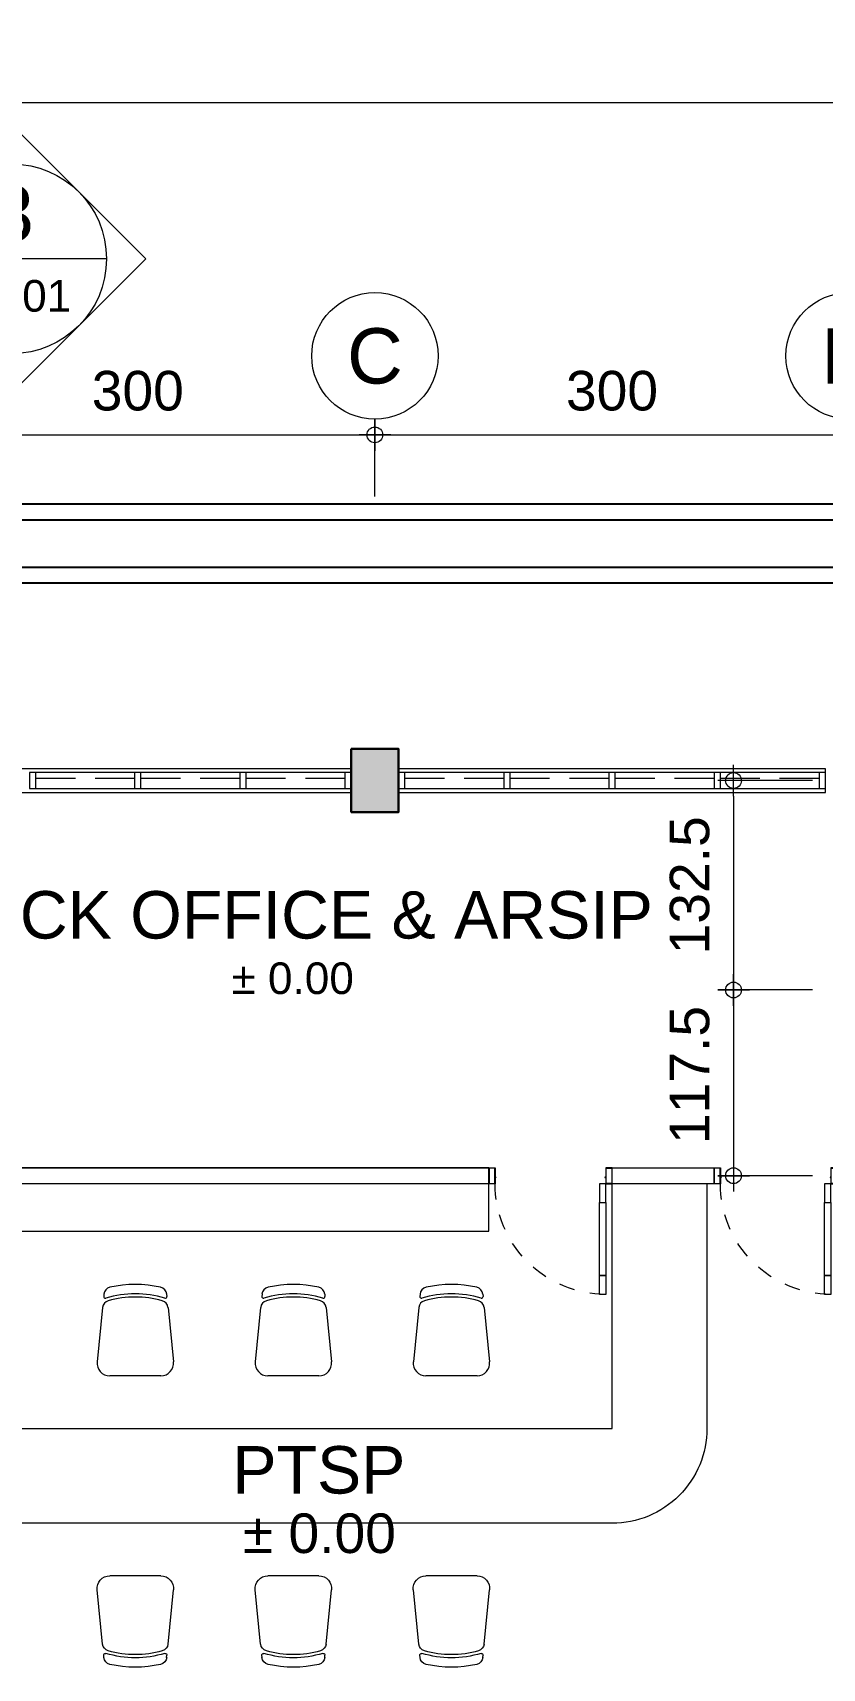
# Model space of a CAD drawing. Header units: millimetres. Extents: x -11 to 1625, y -267 to 180.
# Drawn here: x 1342.77 to 1347.77, y 135.29 to 145.64 of the extents above; entities that cross this region are included whole.
import ezdxf
from ezdxf.enums import TextEntityAlignment as Align

# ---------------------------------------------------------------- set-up
doc = ezdxf.new("R2010")
doc.units = ezdxf.units.MM
doc.linetypes.add('HIDDEN', pattern=[0.375, 0.25, -0.125])
for name, color, linetype, lineweight in [('FURNITURE', 163, 'Continuous', 5), ('KOLOM', 1, 'Continuous', 30), ('kus', 63, 'Continuous', 15), ('lan', 7, 'Continuous', 15), ('not', 7, 'Continuous', 20), ('PARTISI', 190, 'Continuous', 9), ('sol kol', 8, 'Continuous', 0), ('u', 6, 'Continuous', 20)]:
    doc.layers.add(name, color=color, linetype=linetype, lineweight=lineweight)
doc.styles.add('S', font='SIMPLEX', dxfattribs={"width": 1.1})
doc.styles.get("Standard").update_dxf_attribs({"font": 'ARIALUNI.TTF'})
doc.dimstyles.new('SK100', dxfattribs={"dimtxt": 0.25, "dimasz": 0.1, "dimexe": 0.1, "dimexo": 0, "dimgap": 0.15, "dimtad": 1, "dimdec": 0, "dimlfac": 100, "dimzin": 12, "dimdsep": 46, "dimtxsty": 'Standard', "dimblk": 'BULAT', "dimcen": 0.1, "dimclrd": 256, "dimclre": 256, "dimclrt": 256, "dimadec": 0, "dimazin": 3, "dimtfac": 1, "dimtdec": 0, "dimtofl": 0, "dimtmove": 0, "dimatfit": 3, "dimldrblk": 'BULAT', "dimfxl": 0, "dimtolj": 1, "dimtzin": 0, "dimlwd": -1, "dimlwe": -1, "dimarcsym": 0})

# ---------------------------------------------------------------- blocks, each defined once
blk = doc.blocks.new('BULAT')
for p, q in [((-1, 0), (1, 0)), ((0, -1), (0, 1))]:
    blk.add_line(p, q)
blk.add_circle((0, 0), 0.5)
blk = doc.blocks.new('*D1371')
at = {"layer": 'Defpoints', "color": 0, "ltscale": 0.15}
for p in [(1344.939, 143.093), (1341.939, 142.704), (1344.939, 142.704)]:
    blk.add_point(p, dxfattribs=at)
at = {"layer": 'u', "ltscale": 0.15}
for p, q in [((1341.939, 142.704), (1341.939, 143.193)), ((1344.939, 142.704), (1344.939, 143.193)), ((1342.039, 143.093), (1344.839, 143.093))]:
    blk.add_line(p, q, dxfattribs=at)
at = {"layer": 'u', "ltscale": 0.15, "xscale": 0.1, "yscale": 0.1, "zscale": 0.1, "rotation": 180}
blk.add_blockref('BULAT', (1341.939, 143.093), dxfattribs=at)
at = {"layer": 'u', "ltscale": 0.15, "xscale": 0.1, "yscale": 0.1, "zscale": 0.1}
blk.add_blockref('BULAT', (1344.939, 143.093), dxfattribs=at)
at = {"layer": 'u', "ltscale": 0.15, "insert": (1343.439, 143.371), "char_height": 0.25, "attachment_point": 5}
blk.add_mtext('\\A1;300', dxfattribs=at)
blk = doc.blocks.new('*D1372')
at = {"layer": 'Defpoints', "color": 0, "ltscale": 0.15}
for p in [(1347.939, 143.093), (1344.939, 142.704), (1347.939, 142.704)]:
    blk.add_point(p, dxfattribs=at)
at = {"layer": 'u', "ltscale": 0.15}
for p, q in [((1344.939, 142.704), (1344.939, 143.193)), ((1347.939, 142.704), (1347.939, 143.193)), ((1345.039, 143.093), (1347.839, 143.093))]:
    blk.add_line(p, q, dxfattribs=at)
at = {"layer": 'u', "ltscale": 0.15, "xscale": 0.1, "yscale": 0.1, "zscale": 0.1, "rotation": 180}
blk.add_blockref('BULAT', (1344.939, 143.093), dxfattribs=at)
at = {"layer": 'u', "ltscale": 0.15, "xscale": 0.1, "yscale": 0.1, "zscale": 0.1}
blk.add_blockref('BULAT', (1347.939, 143.093), dxfattribs=at)
at = {"layer": 'u', "ltscale": 0.15, "insert": (1346.439, 143.371), "char_height": 0.25, "attachment_point": 5}
blk.add_mtext('\\A1;300', dxfattribs=at)
blk = doc.blocks.new('NAV')
blk.add_circle((0, -0.4), 0.4)
at = {"style": 'S', "width": 0.75, "flags": 4}
blk.add_attdef('AV', text='', height=0.3, dxfattribs=at).set_placement((0, -0.4), align=Align.MIDDLE)
blk = doc.blocks.new('*D1393')
at = {"layer": 'Defpoints', "color": 0, "ltscale": 0.15}
for p in [(1361.939, 145.195), (1338.939, 144.373), (1361.939, 144.423)]:
    blk.add_point(p, dxfattribs=at)
at = {"layer": 'u', "ltscale": 0.15}
for p, q in [((1338.939, 144.373), (1338.939, 145.295)), ((1361.939, 144.423), (1361.939, 145.295)), ((1339.039, 145.195), (1361.839, 145.195))]:
    blk.add_line(p, q, dxfattribs=at)
at = {"layer": 'u', "ltscale": 0.15, "xscale": 0.1, "yscale": 0.1, "zscale": 0.1, "rotation": 180}
blk.add_blockref('BULAT', (1338.939, 145.195), dxfattribs=at)
at = {"layer": 'u', "ltscale": 0.15, "xscale": 0.1, "yscale": 0.1, "zscale": 0.1}
blk.add_blockref('BULAT', (1361.939, 145.195), dxfattribs=at)
at = {"layer": 'u', "ltscale": 0.15, "insert": (1350.439, 145.473), "char_height": 0.25, "attachment_point": 5}
blk.add_mtext('\\A1;2300', dxfattribs=at)
blk = doc.blocks.new('*D1459')
at = {"layer": 'Defpoints', "color": 0, "ltscale": 0.15}
for p in [(1347.708, 140.907), (1347.208, 139.582), (1347.708, 139.582)]:
    blk.add_point(p, dxfattribs=at)
at = {"layer": 'u', "ltscale": 0.15}
for p, q in [((1347.708, 140.907), (1347.108, 140.907)), ((1347.208, 140.807), (1347.208, 139.682)), ((1347.708, 139.582), (1347.108, 139.582))]:
    blk.add_line(p, q, dxfattribs=at)
at = {"layer": 'u', "ltscale": 0.15, "xscale": 0.1, "yscale": 0.1, "zscale": 0.1}
for p, rotation in [((1347.208, 140.907), 90), ((1347.208, 139.582), 270)]:
    blk.add_blockref('BULAT', p, dxfattribs=dict(at, rotation=rotation))
at = {"layer": 'u', "ltscale": 0.15, "insert": (1346.931, 140.244), "char_height": 0.25, "attachment_point": 5, "rotation": 90}
blk.add_mtext('\\A1;132.5', dxfattribs=at)
blk = doc.blocks.new('*D1460')
at = {"layer": 'Defpoints', "color": 0, "ltscale": 0.15}
for p in [(1347.708, 139.582), (1347.208, 138.407), (1347.708, 138.407)]:
    blk.add_point(p, dxfattribs=at)
at = {"layer": 'u', "ltscale": 0.15}
for p, q in [((1347.708, 139.582), (1347.108, 139.582)), ((1347.208, 139.482), (1347.208, 138.507)), ((1347.708, 138.407), (1347.108, 138.407))]:
    blk.add_line(p, q, dxfattribs=at)
at = {"layer": 'u', "ltscale": 0.15, "xscale": 0.1, "yscale": 0.1, "zscale": 0.1}
for p, rotation in [((1347.208, 139.582), 90), ((1347.208, 138.407), 270)]:
    blk.add_blockref('BULAT', p, dxfattribs=dict(at, rotation=rotation))
at = {"layer": 'u', "ltscale": 0.15, "insert": (1346.931, 139.044), "char_height": 0.25, "attachment_point": 5, "rotation": 90}
blk.add_mtext('\\A1;117.5', dxfattribs=at)
blk = doc.blocks.new('K1')
at = {"layer": 'KOLOM'}
blk.add_lwpolyline([(0.2, 0.15), (-0.2, 0.15), (-0.2, -0.15), (0.2, -0.15), (0.2, 0.15)], dxfattribs=at)
blk = doc.blocks.new('NOTASI RUANG')
at = {"layer": 'not'}
for height, p in [(0.2598, (-0.0112, 0.2998)), (0.1752, (-0.0087, -0.0173))]:
    blk.add_attdef('RUANG', text='', height=height, dxfattribs=at).set_placement(p, align=Align.MIDDLE_CENTER)
blk = doc.blocks.new('P 70')
at = {"linetype": 'HIDDEN', "ltscale": 0.3}
blk.add_lwpolyline([(-0.74, 0.1, -0.414214), (-0.04, 0.8, -1.303225)], format="xyb", dxfattribs=at)
for points in [[(-0.04, 0.8), (-0.08, 0.8), (-0.08, 0.68), (-0.04, 0.68)], [(-0.04, 0.68), (-0.08, 0.68), (-0.08, 0.22), (-0.04, 0.22)], [(-0.04, 0.1), (-0.08, 0.1), (-0.08, 0.22), (-0.04, 0.22)], [(-0.735, 0.06), (-0.74, 0.06), (-0.74, 0.061), (-0.74, 0.1), (-0.78, 0.1), (-0.78, 0), (-0.74, 0), (-0.74, 0.056), (-0.735, 0.058)], [(-0.742, 0.002), (-0.778, 0.002), (-0.778, 0.098), (-0.742, 0.098)], [(-0.045, 0.06), (-0.04, 0.06), (-0.04, 0.061), (-0.04, 0.1), (0, 0.1), (0, 0), (-0.04, 0), (-0.04, 0.056), (-0.045, 0.058)], [(-0.038, 0.002), (-0.002, 0.002), (-0.002, 0.098), (-0.038, 0.098)]]:
    blk.add_lwpolyline(points, close=True)
blk = doc.blocks.new('KR 02')
for p, q in [((-0.431, 0.207), (-0.088, 0.241)), ((-0.516, 0.198), (-0.501, 0.2)), ((0, 0.162), (0, -0.162)), ((-0.516, -0.198), (-0.501, -0.2)), ((-0.431, -0.207), (-0.088, -0.241))]:
    blk.add_line(p, q)
for centre, radius, start, end in [((-0.08, 0.162), 0.08, 0, 95.7106), ((0.127, 0), 0.705, 166.8763, 193.1237), ((-0.511, 0.149), 0.05, 95.7106, 166.8763), ((0.127, 0), 0.645, 163.134, 196.866), ((-0.5, 0.19), 0.01, 343.134, 95.7106), ((0.127, 0), 0.625, 164.1329, 195.8671), ((-0.426, 0.157), 0.05, 95.7106, 164.1329), ((-0.511, -0.149), 0.05, 193.1237, 264.2894), ((-0.5, -0.19), 0.01, 264.2894, 16.866), ((-0.426, -0.157), 0.05, 195.8671, 264.2894), ((-0.08, -0.162), 0.08, 264.2894, 0)]:
    blk.add_arc(centre, radius, start, end)
blk = doc.blocks.new('PTSP')
blk.add_lwpolyline([(3.67, 0), (0, 0), (0, -0.4), (3.67, -0.4)], close=True)
blk.add_lwpolyline([(5.05, -0.1), (5.05, -1.648, -0.414214), (4.45, -2.248), (0.1, -2.248), (0.1, -1.648), (4.45, -1.648), (4.45, -0.1)], format="xyb")
at = {"rotation": 270}
for p in [(0.434, -1.315), (0.434, -1.315), (1.434, -1.315), (1.434, -1.315), (2.434, -1.315), (2.434, -1.315), (3.434, -1.315), (3.434, -1.315)]:
    blk.add_blockref('KR 02', p, dxfattribs=at)
at = {"xscale": -1, "rotation": 270}
for p in [(0.434, -2.581), (1.434, -2.581), (1.434, -2.581), (2.434, -2.581), (2.434, -2.581), (3.434, -2.581), (3.434, -2.581)]:
    blk.add_blockref('KR 02', p, dxfattribs=at)
blk = doc.blocks.new('Npkn')
for p, q in [((0, 0.849), (0.849, 0)), ((0, 0.849), (0, 0.6)), ((0.6, 0), (-0.6, 0)), ((0, -0.849), (0.849, 0)), ((0, -0.6), (0, -0.849))]:
    blk.add_line(p, q)
blk.add_circle((0, 0), 0.6)
at = {"color": 5, "style": 'S', "width": 0.75, "flags": 4}
blk.add_attdef('NO', text='', height=0.3, dxfattribs=at).set_placement((0.005, 0.113), align=Align.CENTER)
at = {"style": 'S', "width": 0.75, "flags": 4}
blk.add_attdef('NOLBR', text='', height=0.2, dxfattribs=at).set_placement((0.005, -0.334), align=Align.CENTER)

msp = doc.modelspace()

# ---------------------------------------------------------------- hatches: boundary and pattern name
at = {"layer": 'sol kol'}
msp.add_hatch(color=256, dxfattribs=at).paths.add_polyline_path([(1344.7893084, 141.1068196), (1344.7893084, 140.7068196), (1345.0893084, 140.7068196), (1345.0893084, 141.1068196)])

# ---------------------------------------------------------------- linework, layer by layer
for p, q in [((1337.1893084, 142.6568196), (1363.6893084, 142.6568196)), ((1337.2893084, 142.5568196), (1356.0893084, 142.5568196)), ((1337.5893084, 142.2568196), (1356.0893084, 142.2568196)), ((1337.6893084, 142.1568196), (1356.0893084, 142.1568196))]:
    msp.add_line(p, q)
at = {"layer": 'kus'}
for p, q in [((1343.4193084, 140.9568196), (1342.7943084, 140.9568196)), ((1344.0843084, 140.9568196), (1343.4593084, 140.9568196)), ((1344.7493084, 140.9568196), (1344.1243084, 140.9568196)), ((1345.7543084, 140.9568196), (1345.1293084, 140.9568196)), ((1346.4193084, 140.9568196), (1345.7943084, 140.9568196)), ((1347.0843084, 140.9568196), (1346.4593084, 140.9568196)), ((1347.7493084, 140.9568196), (1347.1243084, 140.9568196)), ((1342.7943084, 140.8568196), (1343.4193084, 140.8568196)), ((1343.4593084, 140.8568196), (1344.0843084, 140.8568196)), ((1344.1243084, 140.8568196), (1344.7493084, 140.8568196)), ((1345.1293084, 140.8568196), (1345.7543084, 140.8568196)), ((1345.7943084, 140.8568196), (1346.4193084, 140.8568196)), ((1346.4593084, 140.8568196), (1347.0843084, 140.8568196)), ((1347.1243084, 140.8568196), (1347.7493084, 140.8568196))]:
    msp.add_line(p, q, dxfattribs=at)
at = {"layer": 'kus', "linetype": 'HIDDEN'}
for p, q in [((1342.7943084, 140.9218196), (1343.4193084, 140.9218196)), ((1343.4593084, 140.9218196), (1344.0843084, 140.9218196)), ((1344.1243084, 140.9218196), (1344.7493084, 140.9218196)), ((1345.1293084, 140.9218196), (1345.7543084, 140.9218196)), ((1345.7943084, 140.9218196), (1346.4193084, 140.9218196)), ((1346.4593084, 140.9218196), (1347.0843084, 140.9218196)), ((1347.1243084, 140.9218196), (1347.7493084, 140.9218196))]:
    msp.add_line(p, q, dxfattribs=at)
at = {"layer": 'kus'}
for points in [[(1342.7943084, 140.9568196), (1342.7543084, 140.9568196), (1342.7543084, 140.8568196), (1342.7943084, 140.8568196)], [(1343.4593084, 140.9568196), (1343.4193084, 140.9568196), (1343.4193084, 140.8568196), (1343.4593084, 140.8568196)], [(1344.1243084, 140.9568196), (1344.0843084, 140.9568196), (1344.0843084, 140.8568196), (1344.1243084, 140.8568196)], [(1344.7893084, 140.9568196), (1344.7493084, 140.9568196), (1344.7493084, 140.8568196), (1344.7893084, 140.8568196)], [(1345.1293084, 140.9568196), (1345.0893084, 140.9568196), (1345.0893084, 140.8568196), (1345.1293084, 140.8568196)], [(1345.7943084, 140.9568196), (1345.7543084, 140.9568196), (1345.7543084, 140.8568196), (1345.7943084, 140.8568196)], [(1346.4593084, 140.9568196), (1346.4193084, 140.9568196), (1346.4193084, 140.8568196), (1346.4593084, 140.8568196)], [(1347.1243084, 140.9568196), (1347.0843084, 140.9568196), (1347.0843084, 140.8568196), (1347.1243084, 140.8568196)], [(1347.7893084, 140.9568196), (1347.7493084, 140.9568196), (1347.7493084, 140.8568196), (1347.7893084, 140.8568196)]]:
    msp.add_lwpolyline(points, close=True, dxfattribs=at)
at = {"layer": 'lan'}
for points in [[(1342.0893084, 140.8318196), (1344.7893084, 140.8318196), (1344.7893084, 140.9818196), (1342.0893084, 140.9818196)], [(1345.0893084, 140.8318196), (1347.7893084, 140.8318196), (1347.7893084, 140.9818196), (1345.0893084, 140.9818196)]]:
    msp.add_lwpolyline(points, close=True, dxfattribs=at)
at = {"layer": 'PARTISI'}
for points in [[(1341.8893084, 136.6068196), (1341.8893084, 138.3592728), (1339.0143084, 138.3592728), (1339.0143084, 138.4568196), (1341.9893084, 138.4568196), (1345.6593084, 138.4568196), (1345.6593084, 138.3568196), (1341.9893084, 138.3568196), (1341.9893084, 136.6068196)], [(1346.4393084, 138.4568196), (1347.0843084, 138.4568196), (1347.0843084, 138.3568196), (1346.4393084, 138.3568196)]]:
    msp.add_lwpolyline(points, close=True, dxfattribs=at)

# ---------------------------------------------------------------- block references
ref = msp.add_blockref('NOTASI RUANG', (1344.4297808, 139.6781569), dxfattribs=dict(xscale=1.264792453639075, yscale=1.264792453639075, zscale=1.264792453639075))
ref.add_attrib('RUANG', '%%P 0.00', dxfattribs={"layer": 'not', "height": 0.2}).set_placement((1344.4188167, 139.6563268), align=Align.MIDDLE_CENTER)
ref.add_attrib('RUANG', 'BACK OFFICE & ARSIP', dxfattribs={"layer": 'not', "height": 0.3}).set_placement((1344.4156491, 140.0573257), align=Align.MIDDLE_CENTER)
ref = msp.add_blockref('NOTASI RUANG', (1344.5988369, 136.1675516), dxfattribs=dict(xscale=1.264792453639075, yscale=1.264792453639075, zscale=1.264792453639075))
ref.add_attrib('RUANG', '%%P 0.00', dxfattribs={"layer": 'not', "height": 0.25}).set_placement((1344.5878728, 136.1457216), align=Align.MIDDLE_CENTER)
ref.add_attrib('RUANG', 'PTSP', dxfattribs={"layer": 'not', "height": 0.3}).set_placement((1344.5847052, 136.5467205), align=Align.MIDDLE_CENTER)
at = {"layer": 'FURNITURE'}
msp.add_blockref('PTSP', (1341.9893084, 138.4568196), dxfattribs=at)
at = {"layer": 'KOLOM', "rotation": 90}
msp.add_blockref('K1', (1344.9393084, 140.9068196), dxfattribs=at)
at = {"layer": 'kus', "xscale": -1, "rotation": 180}
for p in [(1346.4393084, 138.4568196), (1347.8643084, 138.4568196)]:
    msp.add_blockref('P 70', p, dxfattribs=at)
at = {"layer": 'not'}
ref = msp.add_blockref('Npkn', (1342.64096, 144.2069443), dxfattribs=at)
ref.add_attrib('NO', '3', dxfattribs={"layer": '0', "height": 0.35, "flags": 4}).set_placement((1342.6457256, 144.3198469), align=Align.CENTER)
ref.add_attrib('NOLBR', 'A4-01', dxfattribs={"layer": '0', "height": 0.2, "flags": 4}).set_placement((1342.6457256, 143.8727066), align=Align.CENTER)
ref = msp.add_blockref('NAV', (1344.9393084, 143.9929267), dxfattribs=at)
ref.add_attrib('AV', 'C', dxfattribs={"layer": '0', "height": 0.35, "flags": 4}).set_placement((1344.9393084, 143.5929267), align=Align.MIDDLE)
ref = msp.add_blockref('NAV', (1347.9393084, 143.9929267), dxfattribs=at)
ref.add_attrib('AV', 'D', dxfattribs={"layer": '0', "height": 0.35, "flags": 4}).set_placement((1347.9393084, 143.5929267), align=Align.MIDDLE)

# ---------------------------------------------------------------- dimensions: what is measured, and where the dimension line sits
at = {"layer": 'u', "ltscale": 0.15}
for base, p1, p2, picture, middle in [((1361.9393084, 145.1952522), (1338.9393084, 144.3729267), (1361.9393084, 144.4229267), '*D1393', (1350.4393084, 145.1952522)), ((1344.9393084, 143.0929267), (1341.9393084, 142.7044163), (1344.9393084, 142.7044163), '*D1371', (1343.4393084, 143.0929267)), ((1347.9393084, 143.0929267), (1344.9393084, 142.7044163), (1347.9393084, 142.7044163), '*D1372', (1346.4393084, 143.0929267))]:
    dim = msp.add_linear_dim(base=base, p1=p1, p2=p2, dimstyle='SK100', dxfattribs=at)
    dim.commit()
    dim.dimension.update_dxf_attribs({"geometry": picture, "text_midpoint": middle, "dimtype": 160})
for base, p1, p2, picture, middle in [((1347.2082613, 139.5818196), (1347.7082613, 140.9068196), (1347.7082613, 139.5818196), '*D1459', (1347.2082613, 140.2443196)), ((1347.2082613, 138.4068196), (1347.7082613, 139.5818196), (1347.7082613, 138.4068196), '*D1460', (1347.2082613, 139.0443196))]:
    dim = msp.add_linear_dim(base=base, p1=p1, p2=p2, angle=270, dimstyle='SK100', override={"dimdec": 1}, dxfattribs=at)
    dim.commit()
    dim.dimension.update_dxf_attribs({"geometry": picture, "text_midpoint": middle, "dimtype": 160})

doc.saveas('drawing.dxf')
